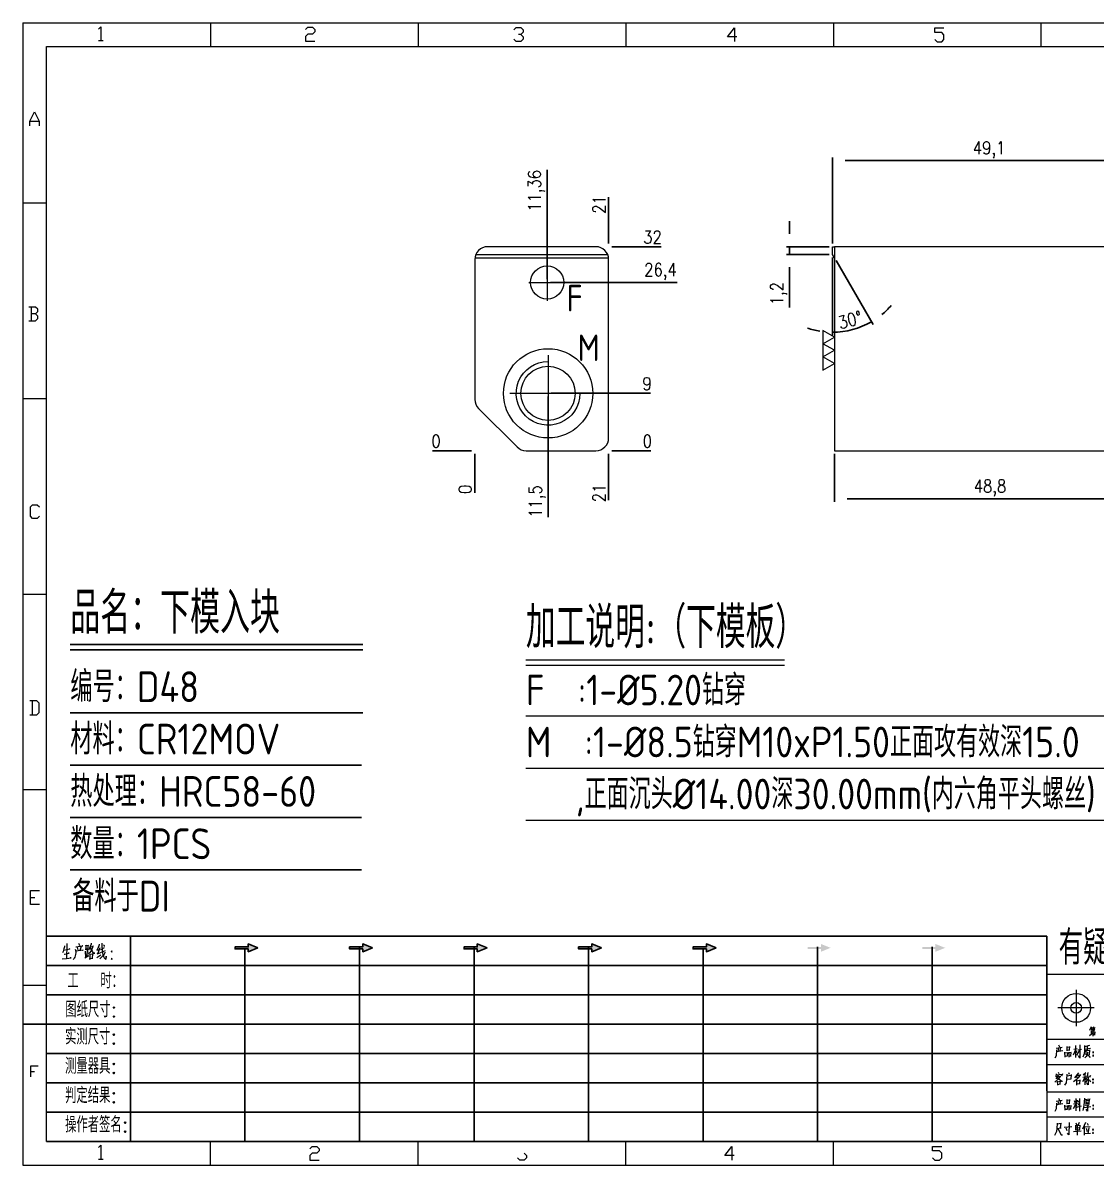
# Model space of a CAD drawing. Header units: millimetres. Extents: x 88508 to 142116, y -5268 to 20283.
# Drawn here: x 103953 to 104121.4, y -1151.5 to -972.3 of the extents above; entities that cross this region are included whole.
import ezdxf
from ezdxf.enums import TextEntityAlignment as Align

# ---------------------------------------------------------------- set-up
doc = ezdxf.new("R2010")
doc.units = ezdxf.units.MM
doc.linetypes.add('CENTER', pattern=[0])
for name, color, linetype in [('DIE_P', 2, 'Continuous'), ('DIM', 4, 'Continuous'), ('TEXT', 4, 'Continuous')]:
    doc.layers.add(name, color=color, linetype=linetype)
doc.styles.add('chinesef_fs', font='simplex.shx', dxfattribs={"bigfont": 'gbcbig.shx'})
doc.styles.add('gbenor', font='gbenor.shx', dxfattribs={"bigfont": 'gbcbig.shx'})
doc.styles.add('GBENOR_', font='gbenor.shx', dxfattribs={"bigfont": 'gbcbig'})
doc.styles.get("Standard").update_dxf_attribs({"font": 'txt.shx', "width": 0.85, "bigfont": 'ctxt.shx'})
doc.styles.add('TXT', font='txt.shx', dxfattribs={"width": 0.8, "bigfont": 'ctxt.shx'})
doc.dimstyles.new('T-2-WX', dxfattribs={"dimtxt": 2, "dimasz": 2, "dimexe": 0.5, "dimexo": 0.5, "dimgap": 0.5, "dimtad": 1, "dimtxsty": 'Standard', "dimblk": 'OPEN30', "dimcen": 0, "dimazin": 3, "dimtfac": 1, "dimtmove": 0, "dimatfit": 3, "dimldrblk": 'OPEN30', "dimlwd": -1, "dimlwe": -1})

# ---------------------------------------------------------------- blocks, each defined once
blk = doc.blocks.new('*D7979')
at = {"layer": 'Defpoints', "color": 0}
for p in [(104080.31, -1039.37), (104129.11, -1039.37), (104129.11, -1046.92)]:
    blk.add_point(p, dxfattribs=at)
at = {"layer": 'DIM', "color": 0}
for p, q in [((104080.31, -1039.87), (104080.31, -1047.42)), ((104129.11, -1039.87), (104129.11, -1047.42)), ((104082.31, -1046.92), (104127.11, -1046.92))]:
    blk.add_line(p, q, dxfattribs=at)
at = {"layer": 'DIM', "color": 0, "lineweight": 5, "insert": (104104.71, -1045.23), "char_height": 2, "attachment_point": 5}
blk.add_mtext('48,8', dxfattribs=at)
blk = doc.blocks.new('_Open30')
blk = doc.blocks.new('*D7980')
at = {"layer": 'Defpoints', "color": 0}
for p in [(104129.11, -993.86), (104080.01, -1007.37), (104129.11, -1007.37)]:
    blk.add_point(p, dxfattribs=at)
at = {"layer": 'DIM', "color": 0}
for p, q in [((104080.01, -1006.87), (104080.01, -993.36)), ((104082.01, -993.86), (104127.11, -993.86)), ((104129.11, -1006.87), (104129.11, -993.36))]:
    blk.add_line(p, q, dxfattribs=at)
at = {"layer": 'DIM', "color": 0, "lineweight": 5, "insert": (104104.56, -992.17), "char_height": 2, "attachment_point": 5}
blk.add_mtext('49,1', dxfattribs=at)
blk = doc.blocks.new('*D7981')
at = {"layer": 'Defpoints', "color": 0}
for p in [(104073.29, -1008.57), (104080.01, -1007.37), (104080.01, -1008.57)]:
    blk.add_point(p, dxfattribs=at)
at = {"layer": 'DIM', "color": 0}
for p, q in [((104073.29, -1005.37), (104073.29, -1003.37)), ((104079.51, -1007.37), (104072.79, -1007.37)), ((104079.51, -1008.57), (104072.79, -1008.57)), ((104073.29, -1007.37), (104073.29, -1008.57)), ((104073.29, -1010.57), (104073.29, -1016.89))]:
    blk.add_line(p, q, dxfattribs=at)
at = {"layer": 'DIM', "color": 0, "lineweight": 5, "insert": (104071.6, -1014.73), "char_height": 2, "attachment_point": 5, "rotation": 90}
blk.add_mtext('1,2', dxfattribs=at)
blk = doc.blocks.new('*D7982')
at = {"layer": 'Defpoints', "color": 0}
for p in [(104080.01, -1007.37), (104080.01, -1008.57), (104080.01, -1008.57), (104080.31, -1009.09), (104082.13, -1020.59)]:
    blk.add_point(p, dxfattribs=at)
at = {"layer": 'DIM', "color": 0}
for p, q in [((104080.01, -1009.07), (104080.01, -1021.28)), ((104080.56, -1009.53), (104086.37, -1019.58))]:
    blk.add_line(p, q, dxfattribs=at)
for start, end in [(309.3991, 318.7981), (270, 300), (251.2019, 260.6009)]:
    blk.add_arc((104080.01, -1008.57), 12.21, start, end, dxfattribs=at)
at = {"layer": 'DIM', "color": 0, "lineweight": 5, "insert": (104082.77, -1018.87), "char_height": 2, "attachment_point": 5, "rotation": 15}
blk.add_mtext('30%%d', dxfattribs=at)
blk = doc.blocks.new('*D7983')
at = {"layer": 'Defpoints', "color": 0}
for p in [(104023.9, -1039.37), (104044.9, -1039.37), (104049.9, -1039.37)]:
    blk.add_point(p, dxfattribs=at)
at = {"layer": 'DIM', "color": 0}
blk.add_line((104045.4, -1039.37), (104051.54, -1039.37), dxfattribs=at)
at = {"layer": 'DIM', "color": 0, "lineweight": 5, "insert": (104050.97, -1037.87), "char_height": 2, "attachment_point": 5}
blk.add_mtext('0', dxfattribs=at)
blk = doc.blocks.new('*D7984')
at = {"layer": 'Defpoints', "color": 0}
for p in [(104035.4, -1030.37), (104049.9, -1030.37), (104023.9, -1039.37)]:
    blk.add_point(p, dxfattribs=at)
at = {"layer": 'DIM', "color": 0}
for p, q in [((104035.9, -1030.37), (104041.9, -1030.37)), ((104041.9, -1030.37), (104045.9, -1030.37)), ((104045.9, -1030.37), (104051.46, -1030.37))]:
    blk.add_line(p, q, dxfattribs=at)
at = {"layer": 'DIM', "color": 0, "lineweight": 5, "insert": (104050.93, -1028.87), "char_height": 2, "attachment_point": 5}
blk.add_mtext('9', dxfattribs=at)
blk = doc.blocks.new('*D7985')
at = {"layer": 'Defpoints', "color": 0}
for p in [(104035.26, -1012.97), (104049.9, -1012.97), (104023.9, -1039.37)]:
    blk.add_point(p, dxfattribs=at)
at = {"layer": 'DIM', "color": 0}
for p, q in [((104035.76, -1012.97), (104041.9, -1012.97)), ((104041.9, -1012.97), (104045.9, -1012.97)), ((104045.9, -1012.97), (104055.67, -1012.97))]:
    blk.add_line(p, q, dxfattribs=at)
at = {"layer": 'DIM', "color": 0, "lineweight": 5, "insert": (104053.03, -1011.28), "char_height": 2, "attachment_point": 5}
blk.add_mtext('26,4', dxfattribs=at)
blk = doc.blocks.new('*D7986')
at = {"layer": 'Defpoints', "color": 0}
for p in [(104044.9, -1007.37), (104049.9, -1007.37), (104023.9, -1039.37)]:
    blk.add_point(p, dxfattribs=at)
at = {"layer": 'DIM', "color": 0}
for p, q in [((104045.4, -1007.37), (104048.9, -1007.37)), ((104048.9, -1007.37), (104045.9, -1007.37)), ((104045.9, -1007.37), (104053.16, -1007.37))]:
    blk.add_line(p, q, dxfattribs=at)
at = {"layer": 'DIM', "color": 0, "lineweight": 5, "insert": (104051.78, -1005.87), "char_height": 2, "attachment_point": 5}
blk.add_mtext('32', dxfattribs=at)
blk = doc.blocks.new('*D7987')
at = {"layer": 'Defpoints', "color": 0}
for p in [(104018.9, -1039.37), (104023.9, -1039.37), (104023.9, -1039.37)]:
    blk.add_point(p, dxfattribs=at)
at = {"layer": 'DIM', "color": 0}
blk.add_line((104023.4, -1039.37), (104017.27, -1039.37), dxfattribs=at)
at = {"layer": 'DIM', "color": 0, "lineweight": 5, "insert": (104017.84, -1037.87), "char_height": 2, "attachment_point": 5}
blk.add_mtext('0', dxfattribs=at)
blk = doc.blocks.new('*D7988')
at = {"layer": 'Defpoints', "color": 0}
for p in [(104023.9, -1039.37), (104044.9, -1039.37), (104044.9, -1044.37)]:
    blk.add_point(p, dxfattribs=at)
at = {"layer": 'DIM', "color": 0}
for p, q in [((104044.9, -1039.87), (104044.9, -1043.37)), ((104044.9, -1043.37), (104044.9, -1040.37)), ((104044.9, -1040.37), (104044.9, -1047.14))]:
    blk.add_line(p, q, dxfattribs=at)
at = {"layer": 'DIM', "color": 0, "lineweight": 5, "insert": (104043.4, -1046), "char_height": 2, "attachment_point": 5, "rotation": 90}
blk.add_mtext('21', dxfattribs=at)
blk = doc.blocks.new('*D7989')
at = {"layer": 'Defpoints', "color": 0}
for p in [(104035.4, -1030.37), (104023.9, -1039.37), (104035.4, -1044.37)]:
    blk.add_point(p, dxfattribs=at)
at = {"layer": 'DIM', "color": 0}
for p, q in [((104035.4, -1030.87), (104035.4, -1036.37)), ((104035.4, -1036.37), (104035.4, -1040.37)), ((104035.4, -1040.37), (104035.4, -1049.81))]:
    blk.add_line(p, q, dxfattribs=at)
at = {"layer": 'DIM', "color": 0, "lineweight": 5, "insert": (104033.71, -1047.34), "char_height": 2, "attachment_point": 5, "rotation": 90}
blk.add_mtext('11,5', dxfattribs=at)
blk = doc.blocks.new('*D7990')
at = {"layer": 'Defpoints', "color": 0}
for p in [(104023.9, -1039.37), (104023.9, -1039.37), (104023.9, -1044.37)]:
    blk.add_point(p, dxfattribs=at)
at = {"layer": 'DIM', "color": 0}
blk.add_line((104023.9, -1039.87), (104023.9, -1046), dxfattribs=at)
at = {"layer": 'DIM', "color": 0, "lineweight": 5, "insert": (104022.4, -1045.44), "char_height": 2, "attachment_point": 5, "rotation": 90}
blk.add_mtext('0', dxfattribs=at)
blk = doc.blocks.new('*D7991')
at = {"layer": 'Defpoints', "color": 0}
for p in [(104044.9, -1002.37), (104044.9, -1007.37), (104023.9, -1039.37)]:
    blk.add_point(p, dxfattribs=at)
at = {"layer": 'DIM', "color": 0}
for p, q in [((104044.9, -1006.37), (104044.9, -999.61)), ((104044.9, -1006.87), (104044.9, -1003.37)), ((104044.9, -1003.37), (104044.9, -1006.37))]:
    blk.add_line(p, q, dxfattribs=at)
at = {"layer": 'DIM', "color": 0, "lineweight": 5, "insert": (104043.4, -1000.74), "char_height": 2, "attachment_point": 5, "rotation": 90}
blk.add_mtext('21', dxfattribs=at)
blk = doc.blocks.new('*D7992')
at = {"layer": 'Defpoints', "color": 0}
for p in [(104035.26, -1002.37), (104035.26, -1012.97), (104023.9, -1039.37)]:
    blk.add_point(p, dxfattribs=at)
at = {"layer": 'DIM', "color": 0}
for p, q in [((104035.26, -1006.37), (104035.26, -995.32)), ((104035.26, -1008.97), (104035.26, -1006.37)), ((104035.26, -1012.47), (104035.26, -1008.97))]:
    blk.add_line(p, q, dxfattribs=at)
at = {"layer": 'DIM', "color": 0, "lineweight": 5, "insert": (104033.57, -998.6), "char_height": 2, "attachment_point": 5, "rotation": 90}
blk.add_mtext('11,36', dxfattribs=at)
blk = doc.blocks.new('U40')
for points in [[(351.8, 337.7), (351.8, 333.2), (367, 339.3), (351.8, 345.3), (351.8, 340.8), (331.2, 340.8), (331.2, 337.7)], [(545.7, 339.3), (530.6, 345.3), (530.6, 340.8), (509.9, 340.8), (509.9, 337.7), (530.6, 337.7), (530.6, 333.2)], [(724.5, 339.3), (709.3, 345.3), (709.3, 340.8), (688.7, 340.8), (688.7, 337.7), (709.3, 337.7), (709.3, 333.2)], [(903.3, 339.3), (888.1, 345.3), (888.1, 340.8), (867.5, 340.8), (867.5, 337.7), (888.1, 337.7), (888.1, 333.2)], [(1082.1, 339.3), (1066.9, 345.3), (1066.9, 340.8), (1046.3, 340.8), (1046.3, 337.7), (1066.9, 337.7), (1066.9, 333.2)], [(1245.7, 337.7), (1245.7, 333.2), (1260.9, 339.3), (1245.7, 345.3), (1245.7, 340.8), (1225.1, 340.8), (1225.1, 337.7)], [(1424.5, 337.7), (1424.5, 333.2), (1439.7, 339.3), (1424.5, 345.3), (1424.5, 340.8), (1403.8, 340.8), (1403.8, 337.7)]]:
    blk.add_hatch(color=3).paths.add_polyline_path(points)
at = {"color": 254, "lineweight": 18}
for p, q in [((0, 1783.5), (0, 0)), ((0, 1783.5), (2530.2, 1783.5)), ((941.1, 1783.5), (941.1, 1746.5)), ((1265.1, 1783.5), (1265.1, 1746.5)), ((1589.1, 1783.5), (1589.1, 1746.5)), ((37, 37), (37, 1746.5)), ((37, 1746.5), (2493.2, 1746.5)), ((0, 1502.7), (37, 1502.7)), ((0, 1197.2), (37, 1197.2)), ((0, 891.7), (37, 891.7)), ((0, 586.3), (37, 586.3)), ((1598.1, 298), (2493.2, 298)), ((0, 280.8), (37, 280.8)), ((1598.2, 196.6), (2493.2, 196.6)), ((2493.2, 156.4), (1598.2, 156.4)), ((2493.2, 114.1), (1598.2, 114.1)), ((2493.2, 75), (1598.2, 75)), ((37, 37), (2493.2, 37)), ((941.1, 0), (941.1, 37)), ((1265.1, 0), (1265.1, 37)), ((1589.1, 0), (1589.1, 37)), ((0, 0), (2530.2, 0))]:
    blk.add_line(p, q, dxfattribs=at)
at = {"color": 254, "linetype": 'Continuous', "lineweight": 18}
for p, q in [((293.1, 1783.5), (293.1, 1746.5)), ((617.1, 1783.5), (617.1, 1746.5)), ((1598.1, 298), (1598.1, 37)), ((1598.2, 298), (1598.2, 37)), ((293.1, 0), (293.1, 37)), ((617.1, 0), (617.1, 37))]:
    blk.add_line(p, q, dxfattribs=at)
for p, q in [((38, 357.6), (1598.2, 357.6)), ((1598.2, 357.6), (1598.2, 116.2)), ((38, 311.8), (1598.2, 311.8)), ((37.1, 266), (1598.2, 266)), ((0.1, 220.2), (1598.2, 220.2)), ((37.1, 174.4), (1598.2, 174.4)), ((37.1, 128.6), (1598.2, 128.6)), ((37.1, 82.8), (1598.2, 82.8))]:
    blk.add_line(p, q)
at = {"color": 254}
for p, q in [((167.8, 37), (167.8, 357.6)), ((525.5, 37), (525.5, 340.8)), ((704.3, 37), (704.3, 340.8)), ((883.1, 37), (883.1, 340.8)), ((1240.6, 37), (1240.6, 340.8)), ((1419.4, 37), (1419.4, 340.8)), ((346.7, 37), (346.7, 337.9)), ((1061.9, 37), (1061.9, 337.7)), ((1598.2, 37), (38, 37))]:
    blk.add_line(p, q, dxfattribs=at)
at = {"color": 92, "lineweight": 18}
for p, q in [((1644.1, 273.9), (1644.1, 217)), ((1672.4, 245.5), (1615.5, 245.5))]:
    blk.add_line(p, q, dxfattribs=at)
for points in [[(118.3, 1773.7), (121.9, 1777.3), (121.9, 1755.8)], [(441.4, 1773.1), (445, 1776.7), (452.2, 1776.7), (455.8, 1773.1), (455.8, 1769.5), (452.2, 1765.9), (445, 1765.9), (441.4, 1762.3), (441.4, 1755.1), (455.8, 1755.1)], [(766.4, 1772.4), (770, 1776), (777.2, 1776), (780.8, 1772.4), (780.8, 1768.8), (777.2, 1765.2), (773.6, 1765.2)], [(1114.4, 1761.4), (1100, 1761.4), (1110.8, 1775.8), (1110.8, 1754.2)], [(1423.4, 1757.7), (1427, 1754.1), (1434.2, 1754.1), (1437.8, 1757.7), (1437.8, 1764.9), (1434.2, 1768.5), (1423.4, 1768.5), (1423.4, 1775.7), (1437.8, 1775.7)], [(118.3, 1755.8), (125.5, 1755.8)], [(777.2, 1765.2), (780.8, 1761.6), (780.8, 1758), (777.2, 1754.4), (770, 1754.4), (766.4, 1758)], [(11.1, 1622.8), (11.1, 1630), (18.3, 1644.4), (25.5, 1630), (25.5, 1622.8)], [(11.1, 1630), (25.5, 1630)], [(20, 1329), (23.6, 1332.6), (23.6, 1336.2), (20, 1339.8), (9.2, 1339.8)], [(12.8, 1339.8), (12.8, 1318.2)], [(9.2, 1318.2), (20, 1318.2), (23.6, 1321.8), (23.6, 1325.4), (20, 1329), (12.8, 1329)], [(26.1, 1013.2), (22.5, 1009.6), (15.3, 1009.6), (11.7, 1013.2), (11.7, 1027.6), (15.3, 1031.2), (22.5, 1031.2), (26.1, 1027.6)], [(11, 703.2), (21.8, 703.2), (25.4, 706.8), (25.4, 721.2), (21.8, 724.8), (11, 724.8)], [(14.6, 724.8), (14.6, 703.2)], [(26.1, 407), (11.7, 407), (11.7, 428.6), (26.1, 428.6)], [(11.7, 417.8), (18.9, 417.8)], [(1613.5, 179.9), (1612.8, 170.8), (1610.8, 166.8)], [(1613, 182.8), (1622.3, 184.3)], [(1613.3, 177.7), (1623.2, 179.2)], [(1615.9, 182.1), (1616.3, 179)], [(1616.6, 187.6), (1617.9, 184.5)], [(1619.7, 183.6), (1618.8, 178.8)], [(1629.6, 185.4), (1629.6, 178.6)], [(1629.6, 184.3), (1634, 184.7)], [(1629.6, 179.4), (1634.2, 179.9)], [(1633.8, 179.9), (1634.2, 185.4)], [(1640, 172.1), (1643.5, 180.5)], [(1645.9, 181.4), (1640.4, 180.5)], [(1643.5, 168.2), (1643.5, 186.9)], [(1645.5, 176.1), (1643.5, 179.2)], [(1649.7, 180.8), (1647, 174.8), (1644.8, 171)], [(1646.6, 180.3), (1652.3, 181.2)], [(1650.1, 187.6), (1650.1, 167.1), (1647.7, 170.6)], [(1657.4, 186.9), (1657.2, 179), (1656.5, 173.7), (1654.8, 168.4)], [(1664.9, 186.7), (1657.4, 184.7)], [(1657.8, 181.2), (1666.7, 182.8)], [(1659.2, 179.7), (1659.2, 172.4)], [(1664.5, 179), (1659.2, 178.1)], [(1661.6, 178.6), (1661.8, 185.2)], [(1664.7, 180.1), (1664.5, 172.1)], [(1626.9, 168.8), (1626.7, 176.3)], [(1626.9, 175.2), (1630.5, 175.7)], [(1626.9, 170.2), (1630.7, 170.6)], [(1630.5, 176.1), (1630.3, 170.6)], [(1632.7, 176.3), (1632.7, 168.8)], [(1636.2, 175.7), (1632.9, 175.2)], [(1632.9, 170.4), (1636.4, 170.8)], [(1636, 170.8), (1636.4, 176.1)], [(1662, 176.3), (1661.4, 172.4), (1660, 169.7), (1657.6, 167.7)], [(1662.3, 172.4), (1666.2, 168)], [(12.3, 137.7), (12.3, 155), (23.8, 155)], [(12.3, 146.4), (18.1, 146.4)], [(1615.9, 144.9), (1617.5, 143.1)], [(1632.3, 144.9), (1633.2, 142)], [(1647.7, 144.2), (1641.5, 136.3)], [(1659.4, 144.2), (1655.2, 140.5)], [(1662.3, 144.9), (1661.2, 139.2), (1660.1, 135.2)], [(1619.7, 139.4), (1616.8, 135), (1610.6, 129.7)], [(1612.8, 142.5), (1612.4, 138.1)], [(1615.9, 140.3), (1612.4, 135)], [(1612.8, 141.2), (1622.3, 142)], [(1614.6, 131.2), (1614.8, 125)], [(1614.6, 130.3), (1619.2, 131.2)], [(1614.8, 137.8), (1619.2, 138.9)], [(1614.8, 126.1), (1619.5, 127)], [(1615.1, 136.3), (1621.7, 131), (1623, 131)], [(1619, 127), (1619.5, 131.9)], [(1622.6, 142.5), (1621.2, 138.9)], [(1629.6, 142), (1629.2, 133.6), (1628.3, 128.3), (1626.1, 125)], [(1629.2, 134.3), (1636.2, 135)], [(1629.4, 139.6), (1636, 140.3)], [(1636.2, 141.6), (1635.8, 135)], [(1650.8, 141.4), (1647.3, 136.1), (1644.2, 133), (1639.8, 129.9)], [(1644, 138.9), (1645.7, 136.1)], [(1644.6, 133.4), (1644.6, 125)], [(1644.6, 131.9), (1650.2, 132.8)], [(1644.6, 126.8), (1650.4, 127.5)], [(1645.1, 140.3), (1650.2, 140.7)], [(1649.9, 127.5), (1650.4, 133.2)], [(1657.7, 137.4), (1656.1, 133.6), (1654.1, 129.9)], [(1654.6, 137.4), (1659.9, 138.3)], [(1657.7, 142), (1657.7, 125.5)], [(1657.7, 136.3), (1659.6, 133.9)], [(1661.4, 134.1), (1659, 128.6)], [(1663, 137.6), (1663, 125.3), (1661, 128.1)], [(1661.4, 138.9), (1665.8, 139.6)], [(1664.3, 133.6), (1666.5, 129.9)], [(1666.3, 140), (1664.9, 136.7)], [(1613.5, 96.9), (1612.8, 87.8), (1610.8, 83.9)], [(1613, 99.8), (1622.3, 101.3)], [(1613.3, 94.7), (1623.2, 96.2)], [(1615.9, 99.1), (1616.3, 96)], [(1616.6, 104.6), (1617.9, 101.5)], [(1619.7, 100.6), (1618.8, 95.8)], [(1626.9, 85.8), (1626.7, 93.4)], [(1626.9, 92.3), (1630.5, 92.7)], [(1629.6, 102.4), (1629.6, 95.6)], [(1629.6, 101.3), (1634, 101.8)], [(1629.6, 96.4), (1634.2, 96.9)], [(1630.5, 93.1), (1630.3, 87.6)], [(1632.7, 93.4), (1632.7, 85.8)], [(1636.2, 92.7), (1632.9, 92.3)], [(1633.8, 96.9), (1634.2, 102.4)], [(1636, 87.8), (1636.4, 93.1)], [(1643.5, 96), (1641.5, 91.6), (1639.5, 88.1)], [(1640, 95.6), (1645.9, 96.4)], [(1641.1, 100.9), (1641.9, 97.6)], [(1643.5, 104), (1643.5, 85)], [(1643.5, 95.1), (1645.3, 92.3)], [(1645.5, 101.3), (1644.2, 96.2)], [(1645, 90.7), (1652.3, 92.7)], [(1646.8, 101.1), (1647.9, 98.4)], [(1646.8, 96.9), (1648.1, 93.6)], [(1649.7, 84.5), (1649.7, 104.2)], [(1657, 104.4), (1656.3, 93.1), (1654.5, 85.4)], [(1657, 102.6), (1666, 103.7)], [(1657.2, 90), (1666.9, 91.4)], [(1658.3, 93.8), (1664.2, 94.7)], [(1659.2, 101.8), (1659.2, 95.1)], [(1664.7, 101.1), (1659.2, 100.4)], [(1659.2, 98), (1663.4, 98.7)], [(1659.2, 96), (1664.7, 96.7)], [(1661.4, 92.9), (1662, 90.7), (1662, 84.5), (1659.8, 87.2)], [(1661.8, 91.6), (1664.5, 94.9)], [(1664.2, 96.7), (1664.7, 101.8)], [(1626.9, 87.2), (1630.7, 87.6)], [(1632.9, 87.4), (1636.4, 87.8)], [(1614.4, 65.7), (1614.2, 57.3), (1613.3, 52.3), (1610.4, 46.5)], [(1614.2, 57.3), (1620.6, 58.2)], [(1620.6, 64.8), (1614.4, 64.2)], [(1615.3, 57.3), (1620.6, 47.4), (1622.8, 47.4)], [(1619.9, 58.2), (1620.8, 65.7)], [(1625.2, 59.3), (1637.6, 60.6)], [(1630.1, 53.6), (1628.7, 58)], [(1633.4, 66.6), (1632.9, 47.2), (1630.7, 50)], [(1639.8, 52.5), (1652.1, 53.6)], [(1642.9, 62.2), (1642.9, 54.5)], [(1649.5, 61.8), (1642.9, 61.1)], [(1642.9, 55.1), (1649.9, 55.8)], [(1643.5, 66.2), (1645.1, 62.4)], [(1643.8, 58.4), (1648.6, 58.9)], [(1646.2, 46.7), (1646.2, 61.3)], [(1648.6, 66.4), (1646.8, 61.8)], [(1649.7, 62.2), (1649.3, 55.8)], [(1658.5, 66.4), (1653.9, 56.2)], [(1656.8, 62.2), (1656.8, 46.7)], [(1658.3, 59.8), (1665.8, 60.6)], [(1659.9, 57.8), (1661.2, 52.7)], [(1661.4, 65.7), (1662.7, 62.2)], [(1664.1, 58.4), (1662.5, 49.6)], [(1657.7, 49.2), (1666.7, 49.8)], [(118.3, 27.4), (121.9, 31), (121.9, 9.4)], [(447.9, 25.7), (451.5, 29.3), (458.7, 29.3), (462.3, 25.7), (462.3, 22.1), (458.7, 18.5), (451.5, 18.5), (447.9, 14.9), (447.9, 7.7), (462.3, 7.7)], [(782.7, 18.5), (786.3, 14.9), (786.3, 11.3), (782.7, 7.7), (775.5, 7.7), (771.9, 11.3)], [(1110.3, 14.9), (1095.9, 14.9), (1106.7, 29.3), (1106.7, 7.7)], [(1419.9, 11.3), (1423.5, 7.7), (1430.7, 7.7), (1434.3, 11.3), (1434.3, 18.5), (1430.7, 22.1), (1419.9, 22.1), (1419.9, 29.3), (1434.3, 29.3)], [(118.3, 9.4), (125.5, 9.4)]]:
    blk.add_lwpolyline(points, dxfattribs=at)
at = {"color": 92, "lineweight": 0}
for points in [[(65, 342.2), (64.8, 341), (64.1, 337.9), (63.6, 335.7), (62.8, 333.5), (62.1, 331.4)], [(68.4, 345.9), (68.7, 344.4), (68.1, 322.9)], [(82.6, 340.8), (93.7, 342.2), (93.3, 342.4), (92.4, 342)], [(86.1, 336.1), (86, 337.5), (85.3, 339.8)], [(86.7, 346.7), (87.9, 344.6), (88.3, 343)], [(90.3, 341), (90.4, 339.6), (89.1, 335.3)], [(97.8, 344), (98.1, 342.6), (98.1, 340.8), (98.1, 337.9), (98.1, 336.3), (98.2, 337.7), (102.1, 338.3), (101.8, 338.3), (102.1, 343.6), (102.1, 343.2), (102.1, 342.8), (98.2, 342.2)], [(105.5, 341.2), (105.9, 341), (109.6, 341.8), (109.3, 342.6), (108.5, 339.6), (107.6, 337.3), (106.9, 335.9), (105.9, 334.3), (104.3, 332), (103.1, 330.4), (101.9, 329.4)], [(106.6, 346.5), (106.5, 345.2), (105.1, 341.2), (104.2, 338.9), (103.1, 336.3), (102.6, 335.5)], [(104.9, 339.1), (105.3, 338.7), (107, 335.7), (108.6, 333.3), (109.9, 331.2), (110.3, 330.8), (112.6, 330.8), (110.2, 331.2), (109, 332.6)], [(119.3, 344.8), (119.1, 343.8), (116.8, 338.5), (115.4, 335.5), (119.3, 336.3)], [(120.3, 339.4), (118.1, 333.5), (116.4, 330), (116.1, 329.8), (120.5, 331.4)], [(121.7, 336.7), (127.7, 339.6)], [(123.4, 346.5), (123.5, 345.4), (123.5, 340.8), (123.8, 337.3), (124, 335.3), (124.2, 333.1), (124.5, 331), (124.8, 329), (125.2, 327.4), (125.9, 325.7), (126.9, 323.9), (127.9, 322.7), (128.9, 321.7), (129.6, 321.3), (129.9, 326.1), (129.4, 321.5)], [(127.7, 341.6), (127.2, 342.4), (125.7, 344.2)], [(61.4, 322.3), (68.2, 322.9), (75.3, 323.7), (74.9, 323.9), (73.8, 323.5)], [(63.8, 335.9), (73.4, 337.5), (73.1, 337.7), (72.5, 337.3)], [(64.5, 329.6), (64.8, 329.6), (65.1, 329.6), (72.5, 331), (71.9, 331), (70.9, 330.8)], [(82.6, 335.1), (82.6, 331.8), (82.3, 329), (81.9, 326.8), (81.2, 324.9), (80.3, 323.1), (79.6, 321.9), (78.8, 320.9)], [(93.3, 335.5), (94.1, 335.7), (94.3, 335.5), (82.6, 334.3), (82.6, 335.1), (82.2, 336.9)], [(96.5, 323.9), (102.8, 327.2)], [(97.2, 334.3), (97.5, 333.5), (97.7, 324.7)], [(100.2, 337.9), (100.1, 325.9)], [(100.2, 332.6), (102.4, 333.1)], [(104.2, 330), (104.5, 329), (104.5, 321.1), (104.3, 322.1), (104.5, 322.7), (109.2, 323.1), (108.6, 323.1), (109, 329.2), (109, 330), (109.3, 329.4), (108.6, 329.4), (104.6, 328.8)], [(115.3, 324.3), (121.5, 328.2)], [(128.2, 332.4), (128.1, 331.6), (126.9, 329.6), (125.8, 328), (124.5, 326.3), (123, 324.7), (121.4, 323.3), (120.1, 322.3)], [(121.4, 332.2), (128.8, 335.1)]]:
    blk.add_lwpolyline(points, dxfattribs=at)
for points in [[(367, 339.3), (351.8, 345.3), (351.8, 340.8), (331.2, 340.8), (331.2, 337.7), (351.8, 337.7), (351.8, 333.2), (367, 339.3)], [(545.7, 339.3), (530.6, 345.3), (530.6, 340.8), (509.9, 340.8), (509.9, 337.7), (530.6, 337.7), (530.6, 333.2), (545.7, 339.3)], [(724.5, 339.3), (709.3, 345.3), (709.3, 340.8), (688.7, 340.8), (688.7, 337.7), (709.3, 337.7), (709.3, 333.2), (724.5, 339.3)], [(903.3, 339.3), (888.1, 345.3), (888.1, 340.8), (867.5, 340.8), (867.5, 337.7), (888.1, 337.7), (888.1, 333.2), (903.3, 339.3)], [(1082.1, 339.3), (1066.9, 345.3), (1066.9, 340.8), (1046.3, 340.8), (1046.3, 337.7), (1066.9, 337.7), (1066.9, 333.2), (1082.1, 339.3)]]:
    blk.add_lwpolyline(points)
for points in [[(138.7, 332.4), (139.4, 333.5), (138.7, 334.5), (138, 333.5)], [(138.7, 320.9), (139.4, 321.9), (138.7, 322.9), (138, 321.9)]]:
    blk.add_lwpolyline(points, close=True, dxfattribs=at)
at = {"color": 3, "lineweight": 18}
for points in [[(1665.5, 210.9), (1668.3, 216.3)], [(1667.3, 214.2), (1670.1, 214.7)], [(1668.8, 211.7), (1668, 214.2)], [(1670.3, 211.9), (1671.9, 216.3)], [(1671.1, 214.2), (1674, 214.7)], [(1671.4, 214.2), (1672.9, 211.7)], [(1670.1, 206.6), (1668, 204.5), (1665, 202.1)], [(1667.1, 206.6), (1673.4, 207.3)], [(1667.3, 211.1), (1672.4, 211.6)], [(1667.3, 209.6), (1667.3, 206.6)], [(1672.5, 209.4), (1667.3, 208.9)], [(1670.1, 211.2), (1670.1, 201.3)], [(1673.5, 208.1), (1672.7, 202.9), (1671.7, 205)], [(1672.2, 209.4), (1672.5, 211.9)]]:
    blk.add_lwpolyline(points, dxfattribs=at)
at = {"color": 92, "lineweight": 18}
for points in [[(1670, 176.1), (1670, 175.9), (1670.2, 175.7), (1670.4, 175.5), (1670.6, 175.5), (1670.9, 175.5), (1671.1, 175.7), (1671.3, 175.9), (1671.3, 176.1), (1671.3, 176.4), (1671.1, 176.6), (1670.9, 176.7), (1670.6, 176.8), (1670.4, 176.7), (1670.2, 176.6), (1670, 176.4)], [(1671.3, 171), (1671.3, 171.3), (1671.1, 171.5), (1670.9, 171.7), (1670.6, 171.7), (1670.4, 171.7), (1670.2, 171.5), (1670, 171.3), (1670, 171), (1670, 170.8), (1670.2, 170.6), (1670.4, 170.4), (1670.6, 170.4), (1670.9, 170.4), (1671.1, 170.6), (1671.3, 170.8)], [(1671.1, 176.1), (1671, 176.3), (1670.9, 176.5), (1670.6, 176.6), (1670.4, 176.5), (1670.3, 176.3), (1670.2, 176.1), (1670.3, 175.9), (1670.4, 175.7), (1670.6, 175.7), (1670.9, 175.7), (1671, 175.9)], [(1671.1, 171), (1671, 171.3), (1670.9, 171.4), (1670.6, 171.5), (1670.4, 171.4), (1670.3, 171.3), (1670.2, 171), (1670.3, 170.8), (1670.4, 170.7), (1670.6, 170.6), (1670.9, 170.7), (1671, 170.8)], [(1669.8, 133.9), (1669.8, 133.6), (1670, 133.4), (1670.2, 133.3), (1670.5, 133.2), (1670.7, 133.3), (1670.9, 133.4), (1671.1, 133.6), (1671.1, 133.9), (1671.1, 134.1), (1670.9, 134.3), (1670.7, 134.5), (1670.5, 134.5), (1670.2, 134.5), (1670, 134.3), (1669.8, 134.1)], [(1671.1, 128.8), (1671.1, 129), (1670.9, 129.3), (1670.7, 129.4), (1670.5, 129.4), (1670.2, 129.4), (1670, 129.3), (1669.8, 129), (1669.8, 128.8), (1669.8, 128.5), (1670, 128.3), (1670.2, 128.2), (1670.5, 128.1), (1670.7, 128.2), (1670.9, 128.3), (1671.1, 128.5)], [(1670.9, 133.9), (1670.8, 134.1), (1670.7, 134.2), (1670.5, 134.3), (1670.2, 134.2), (1670.1, 134.1), (1670, 133.9), (1670.1, 133.6), (1670.2, 133.5), (1670.5, 133.4), (1670.7, 133.5), (1670.8, 133.6)], [(1670.9, 128.8), (1670.8, 129), (1670.7, 129.2), (1670.5, 129.2), (1670.2, 129.2), (1670.1, 129), (1670, 128.8), (1670.1, 128.6), (1670.2, 128.4), (1670.5, 128.3), (1670.7, 128.4), (1670.8, 128.6)], [(1670, 93.1), (1670, 92.9), (1670.2, 92.7), (1670.4, 92.5), (1670.6, 92.5), (1670.9, 92.5), (1671.1, 92.7), (1671.3, 92.9), (1671.3, 93.1), (1671.3, 93.4), (1671.1, 93.6), (1670.9, 93.7), (1670.6, 93.8), (1670.4, 93.7), (1670.2, 93.6), (1670, 93.4)], [(1671.1, 93.1), (1671, 93.4), (1670.9, 93.5), (1670.6, 93.6), (1670.4, 93.5), (1670.3, 93.4), (1670.2, 93.1), (1670.3, 92.9), (1670.4, 92.8), (1670.6, 92.7), (1670.9, 92.8), (1671, 92.9)], [(1671.3, 88.1), (1671.3, 88.3), (1671.1, 88.5), (1670.9, 88.7), (1670.6, 88.7), (1670.4, 88.7), (1670.2, 88.5), (1670, 88.3), (1670, 88.1), (1670, 87.8), (1670.2, 87.6), (1670.4, 87.4), (1670.6, 87.4), (1670.9, 87.4), (1671.1, 87.6), (1671.3, 87.8)], [(1671.1, 88.1), (1671, 88.3), (1670.9, 88.4), (1670.6, 88.5), (1670.4, 88.4), (1670.3, 88.3), (1670.2, 88.1), (1670.3, 87.8), (1670.4, 87.7), (1670.6, 87.6), (1670.9, 87.7), (1671, 87.8)], [(1669.8, 55.3), (1669.8, 55.1), (1670, 54.9), (1670.2, 54.7), (1670.5, 54.7), (1670.7, 54.7), (1670.9, 54.9), (1671.1, 55.1), (1671.1, 55.3), (1671.1, 55.6), (1670.9, 55.8), (1670.7, 56), (1670.5, 56), (1670.2, 56), (1670, 55.8), (1669.8, 55.6)], [(1670.9, 55.3), (1670.8, 55.6), (1670.7, 55.7), (1670.5, 55.8), (1670.2, 55.7), (1670.1, 55.6), (1670, 55.3), (1670.1, 55.1), (1670.2, 55), (1670.5, 54.9), (1670.7, 55), (1670.8, 55.1)], [(1671.1, 50.3), (1671.1, 50.5), (1670.9, 50.7), (1670.7, 50.9), (1670.5, 50.9), (1670.2, 50.9), (1670, 50.7), (1669.8, 50.5), (1669.8, 50.3), (1669.8, 50), (1670, 49.8), (1670.2, 49.7), (1670.5, 49.6), (1670.7, 49.7), (1670.9, 49.8), (1671.1, 50)], [(1670.9, 50.3), (1670.8, 50.5), (1670.7, 50.7), (1670.5, 50.7), (1670.2, 50.7), (1670.1, 50.5), (1670, 50.3), (1670.1, 50), (1670.2, 49.9), (1670.5, 49.8), (1670.7, 49.9), (1670.8, 50)]]:
    blk.add_lwpolyline(points, close=True, dxfattribs=at)
for radius in [22.5, 8.37]:
    blk.add_circle((1644.1, 245.5), radius, dxfattribs=at)
at = {"color": 3, "style": 'chinesef_fs'}
for s, height, p in [('有疑必问 不可盲目加工', 53.079, (1616.8, 313.1)), ('工  时：', 24.57, (69.5, 275.7)), ('图纸尺寸:', 24.57, (66.2, 230.9)), ('实测尺寸:', 24.57, (65.9, 188.4)), ('测量器具:', 24.57, (65.9, 142.6)), ('判定结果:', 24.57, (65.9, 96.8)), ('操作者签名:', 24.57, (65.9, 51))]:
    blk.add_text(s, height=height, dxfattribs=at).set_placement(p)
at = {"lineweight": 18, "style": 'GBENOR_'}
blk.add_attdef('文档路径', (2126, 386.9), '', height=17.8, dxfattribs=at)
at = {"lineweight": 20, "style": 'TXT'}
for tag, height, p in [('18-**-**', 16.3, (1866.6, 256.2)), ('客户名称', 16.1, (1741.1, 134, 0)), ('料厚:', 16.1, (1741.3, 93.2, 0))]:
    blk.add_attdef(tag, text='', height=height, dxfattribs=at).set_placement(p, align=Align.MIDDLE)
for tag, p, height in [('88888', (1850.9, 207.5), 14.9), ('材质:', (1691.2, 168, 0), 16.1), ('核准', (1869.4, 127.5, 0), 16.1), ('设计', (1868.8, 88.3, 0), 16.1), ('绘图', (1868.2, 49.1, 0), 16.1)]:
    blk.add_attdef(tag, p, '', height=height, dxfattribs=at)
for tag, p, height, width in [('3', (2234.7, 206.9), 15.8, 0.7), ('4', (2234.7, 167.4), 15.8, 0.7), ('核准日期', (2041.1, 124.2, 0), 16.1, 0.68), ('设计日期', (2041.1, 84.5, 0), 16.1, 0.68), ('1', (2251.9, 85.9), 14.6, 0.7), ('绘图日期', (2040.9, 46.4, 0), 16.1, 0.68), ('2', (2235, 49.2), 14.6, 0.7)]:
    blk.add_attdef(tag, p, '', height=height, dxfattribs=dict(at, width=width))

msp = doc.modelspace()

# ---------------------------------------------------------------- linework, layer by layer
at = {"layer": 'DIE_P', "lineweight": 5}
for p, q in [((104024.004, -1008.583), (104044.804, -1008.583)), ((104023.906, -1009.094, 0), (104044.902, -1009.094, 0))]:
    msp.add_line(p, q, dxfattribs=at)
at = {"layer": 'DIE_P', "color": 4, "linetype": 'CENTER', "lineweight": 5}
for p, q in [((104035.264, -1010.115), (104035.264, -1015.835)), ((104032.404, -1012.975), (104038.124, -1012.975))]:
    msp.add_line(p, q, dxfattribs=at)
at = {"layer": 'DIE_P', "linetype": 'Continuous', "lineweight": 5}
msp.add_lwpolyline([(104023.904, -1009.375), (104023.904, -1031.32, 0.1989124), (104024.49, -1032.735), (104030.539, -1038.784, 0.1989124), (104031.953, -1039.37), (104042.904, -1039.37, 0.4142136), (104044.904, -1037.37), (104044.904, -1009.375, 0.4142136), (104042.904, -1007.375), (104025.904, -1007.375, 0.4142136)], format="xyb", close=True, dxfattribs=at)
at = {"layer": 'DIE_P', "lineweight": 5}
msp.add_lwpolyline([(104080.014, -1008.575), (104080.014, -1007.375), (104080.314, -1007.375), (104080.314, -1009.094)], close=True, dxfattribs=at)
at = {"layer": 'DIE_P', "color": 2, "linetype": 'Continuous', "lineweight": 5}
msp.add_lwpolyline([(104129.114, -1007.375), (104080.314, -1007.375), (104080.314, -1039.37), (104129.114, -1039.37)], close=True, dxfattribs=at)
at = {"layer": 'DIE_P', "linetype": 'CENTER', "lineweight": 5}
for points in [[(104035.404, -1024.375), (104035.404, -1036.375)], [(104041.404, -1030.375), (104029.404, -1030.375)]]:
    msp.add_lwpolyline(points, dxfattribs=at)
at = {"layer": 'DIE_P', "lineweight": 5}
msp.add_lwpolyline([(104040.404, -1030.375, -2.4142136), (104035.404, -1025.375)], format="xyb", dxfattribs=at)
at = {"layer": 'DIE_P', "linetype": 'Continuous', "lineweight": 5}
for centre, radius in [((104035.264, -1012.975), 2.6), ((104035.404, -1030.375), 7)]:
    msp.add_circle(centre, radius, dxfattribs=at)
at = {"layer": 'DIE_P', "lineweight": 5}
msp.add_circle((104035.404, -1030.375), 4.25, dxfattribs=at)
at = {"layer": 'DIM', "color": 4, "linetype": 'Continuous', "lineweight": 25}
for p, q in [((103960.469, -1069.752), (104006.354, -1069.752)), ((103960.469, -1070.598), (104006.354, -1070.598)), ((103960.469, -1080.504), (104006.354, -1080.504)), ((103960.469, -1088.72), (104006.155, -1088.72)), ((103960.469, -1096.935), (104006.155, -1096.935)), ((103960.469, -1105.15), (104006.155, -1105.15))]:
    msp.add_line(p, q, dxfattribs=at)
at = {"layer": 'TEXT', "color": 3, "lineweight": 5}
for p, q in [((104031.923, -1072.184), (104072.474, -1072.184)), ((104031.923, -1073.024), (104072.474, -1073.024))]:
    msp.add_line(p, q, dxfattribs=at)
at = {"layer": 'TEXT', "color": 3, "linetype": 'Continuous', "lineweight": 5}
for p, q in [((104031.923, -1080.992), (104127.31, -1080.992)), ((104031.923, -1089.152), (104127.31, -1089.152)), ((104031.923, -1097.312), (104127.31, -1097.312))]:
    msp.add_line(p, q, dxfattribs=at)
at = {"layer": 'TEXT', "lineweight": 5}
msp.add_lwpolyline([(104078.514, -1026.74), (104080.314, -1025.701), (104078.514, -1024.662), (104080.314, -1023.622), (104078.514, -1022.583), (104080.314, -1021.544), (104078.514, -1020.505), (104078.514, -1026.74)], close=True, dxfattribs=at)

# ---------------------------------------------------------------- block references
at = {"ltscale": 3, "xscale": 0.1004803039715845, "yscale": 0.1004803039715845, "zscale": 0.1004803039715845}
msp.add_blockref('U40', (103953.024, -1151.456), dxfattribs=at)

# ---------------------------------------------------------------- texts
at = {"layer": 'DIM', "color": 3, "linetype": 'Continuous', "lineweight": 25, "style": 'gbenor'}
for s, height, p in [('品名：下模入块', 6.5237, (103960.469, -1068.061)), ('编号：D48', 4.8324, (103960.469, -1078.813)), ('材料：CR12MOV', 4.8324, (103960.469, -1087.028)), ('热处理：HRC58-60', 4.8324, (103960.469, -1095.243)), ('数量：1PCS', 4.8324, (103960.469, -1103.458)), ('备料于DI', 4.8324, (103960.763, -1111.673))]:
    msp.add_text(s, height=height, dxfattribs=at).set_placement(p)
at = {"layer": 'TEXT', "color": 4, "lineweight": 5, "style": 'gbenor'}
for s, p in [('F', (104039.572, -1015.441)), ('M', (104041.766, -1023.218))]:
    msp.add_text(s, height=4.16, dxfattribs=at).set_placement(p, align=Align.MIDDLE_CENTER)
for s, height, p in [('加工说明:（下模板）', 6.48, (104031.923, -1070.336)), ('F  :1-%%c5.20钻穿', 4.8, (104031.923, -1079.312)), ('M  :1-%%C8.5钻穿M10xP1.50正面攻有效深15.0', 4.8, (104031.923, -1087.472)), ('   ,正面沉头%%c14.00深30.00mm(内六角平头螺丝)', 4.8, (104031.923, -1095.632))]:
    msp.add_text(s, height=height, dxfattribs=at).set_placement(p)

# ---------------------------------------------------------------- dimensions: what is measured, and where the dimension line sits
at = {"layer": 'DIM', "lineweight": 5}
for base, p1, p2, picture, middle in [((104129.114, -993.859), (104080.014, -1007.375), (104129.114, -1007.375), '*D7980', (104104.564, -992.169)), ((104129.114, -1046.923), (104080.314, -1039.37), (104129.114, -1039.37), '*D7979', (104104.714, -1045.233))]:
    dim = msp.add_linear_dim(base=base, p1=p1, p2=p2, dimstyle='T-2-WX', dxfattribs=at)
    dim.commit()
    dim.dimension.update_dxf_attribs({"geometry": picture, "text_midpoint": middle})
for feature_location, offset, dtype, origin, picture, middle in [((104035.264, -1012.975), (0, 10.6), 1, (104023.904, -1039.37), '*D7992', (104033.573, -998.596)), ((104044.904, -1007.375), (0, 5), 1, (104023.904, -1039.37), '*D7991', (104043.404, -1000.741)), ((104044.9037, -1007.3745), (5, 0.0004), 0, (104023.9037, -1039.3702), '*D7986', (104051.7799, -1005.8742)), ((104035.2637, -1012.9745), (14.64, 0.0004), 0, (104023.9037, -1039.3702), '*D7985', (104053.0347, -1011.2837)), ((104035.4037, -1030.3745), (14.5, 0.0004), 0, (104023.9037, -1039.3702), '*D7984', (104050.9299, -1028.8742)), ((104035.404, -1030.375), (0, -13.996), 1, (104023.904, -1039.37), '*D7989', (104033.713, -1047.339)), ((104023.903716697, -1039.370196682), (-5, 0), 0, (104023.903716697, -1039.370196682), '*D7987', (104017.837050031, -1037.870196682)), ((104044.903716718, -1039.370196682), (5, 0), 0, (104023.903716697, -1039.370196682), '*D7983', (104050.970383384, -1037.870196682)), ((104023.903716697, -1039.370196682), (0, -5), 1, (104023.903716697, -1039.370196682), '*D7990', (104022.403716697, -1045.436863349)), ((104044.904, -1039.37), (0, -5), 1, (104023.904, -1039.37), '*D7988', (104043.404, -1046.004))]:
    dim = msp.add_ordinate_dim(feature_location=feature_location, offset=offset, dtype=dtype, origin=origin, dimstyle='T-2-WX', dxfattribs=at)
    dim.commit()
    dim.dimension.update_dxf_attribs({"geometry": picture, "text_midpoint": middle})
dim = msp.add_linear_dim(base=(104073.291, -1008.575), p1=(104080.014, -1007.375), p2=(104080.014, -1008.575), angle=270, dimstyle='T-2-WX', dxfattribs=at)
dim.commit()
dim.dimension.update_dxf_attribs({"geometry": '*D7981', "text_midpoint": (104071.601, -1014.734)})
dim = msp.add_angular_dim_2l(base=(104082.1339, -1020.5946), line1=((104080.3144, -1009.0942), (104080.0144, -1008.5745)), line2=((104080.0144, -1008.5745), (104080.0144, -1007.3745)), dimstyle='T-2-WX', dxfattribs=at)
dim.commit()
dim.dimension.update_dxf_attribs({"geometry": '*D7982', "text_midpoint": (104082.7729, -1018.8693)})

doc.saveas('drawing.dxf')
